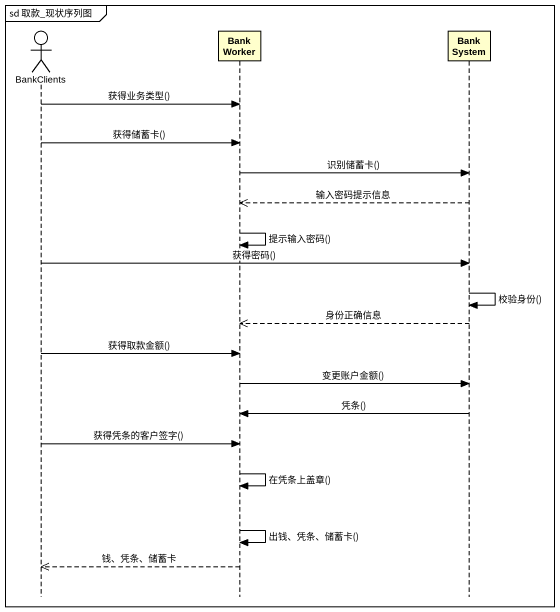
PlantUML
@startuml
mainframe sd 取款_现状序列图
hide footbox
actor BankClients
participant BankWorker
participant BankSystem

BankClients -> BankWorker : 获得业务类型()
BankClients -> BankWorker : 获得储蓄卡()
BankWorker -> BankSystem : 识别储蓄卡()
BankSystem -->> BankWorker : 输入密码提示信息
BankWorker -> BankWorker : 提示输入密码()
BankClients -> BankSystem : 获得密码()
BankSystem -> BankSystem : 校验身份()
BankSystem -->> BankWorker : 身份正确信息
BankClients -> BankWorker : 获得取款金额()
BankWorker -> BankSystem : 变更账户金额()
BankSystem -> BankWorker : 凭条()
BankClients -> BankWorker : 获得凭条的客户签字()
BankWorker -> BankWorker : 在凭条上盖章()
BankWorker -> BankWorker : 出钱、凭条、储蓄卡()
BankWorker -->> BankClients : 钱、凭条、储蓄卡
@enduml
